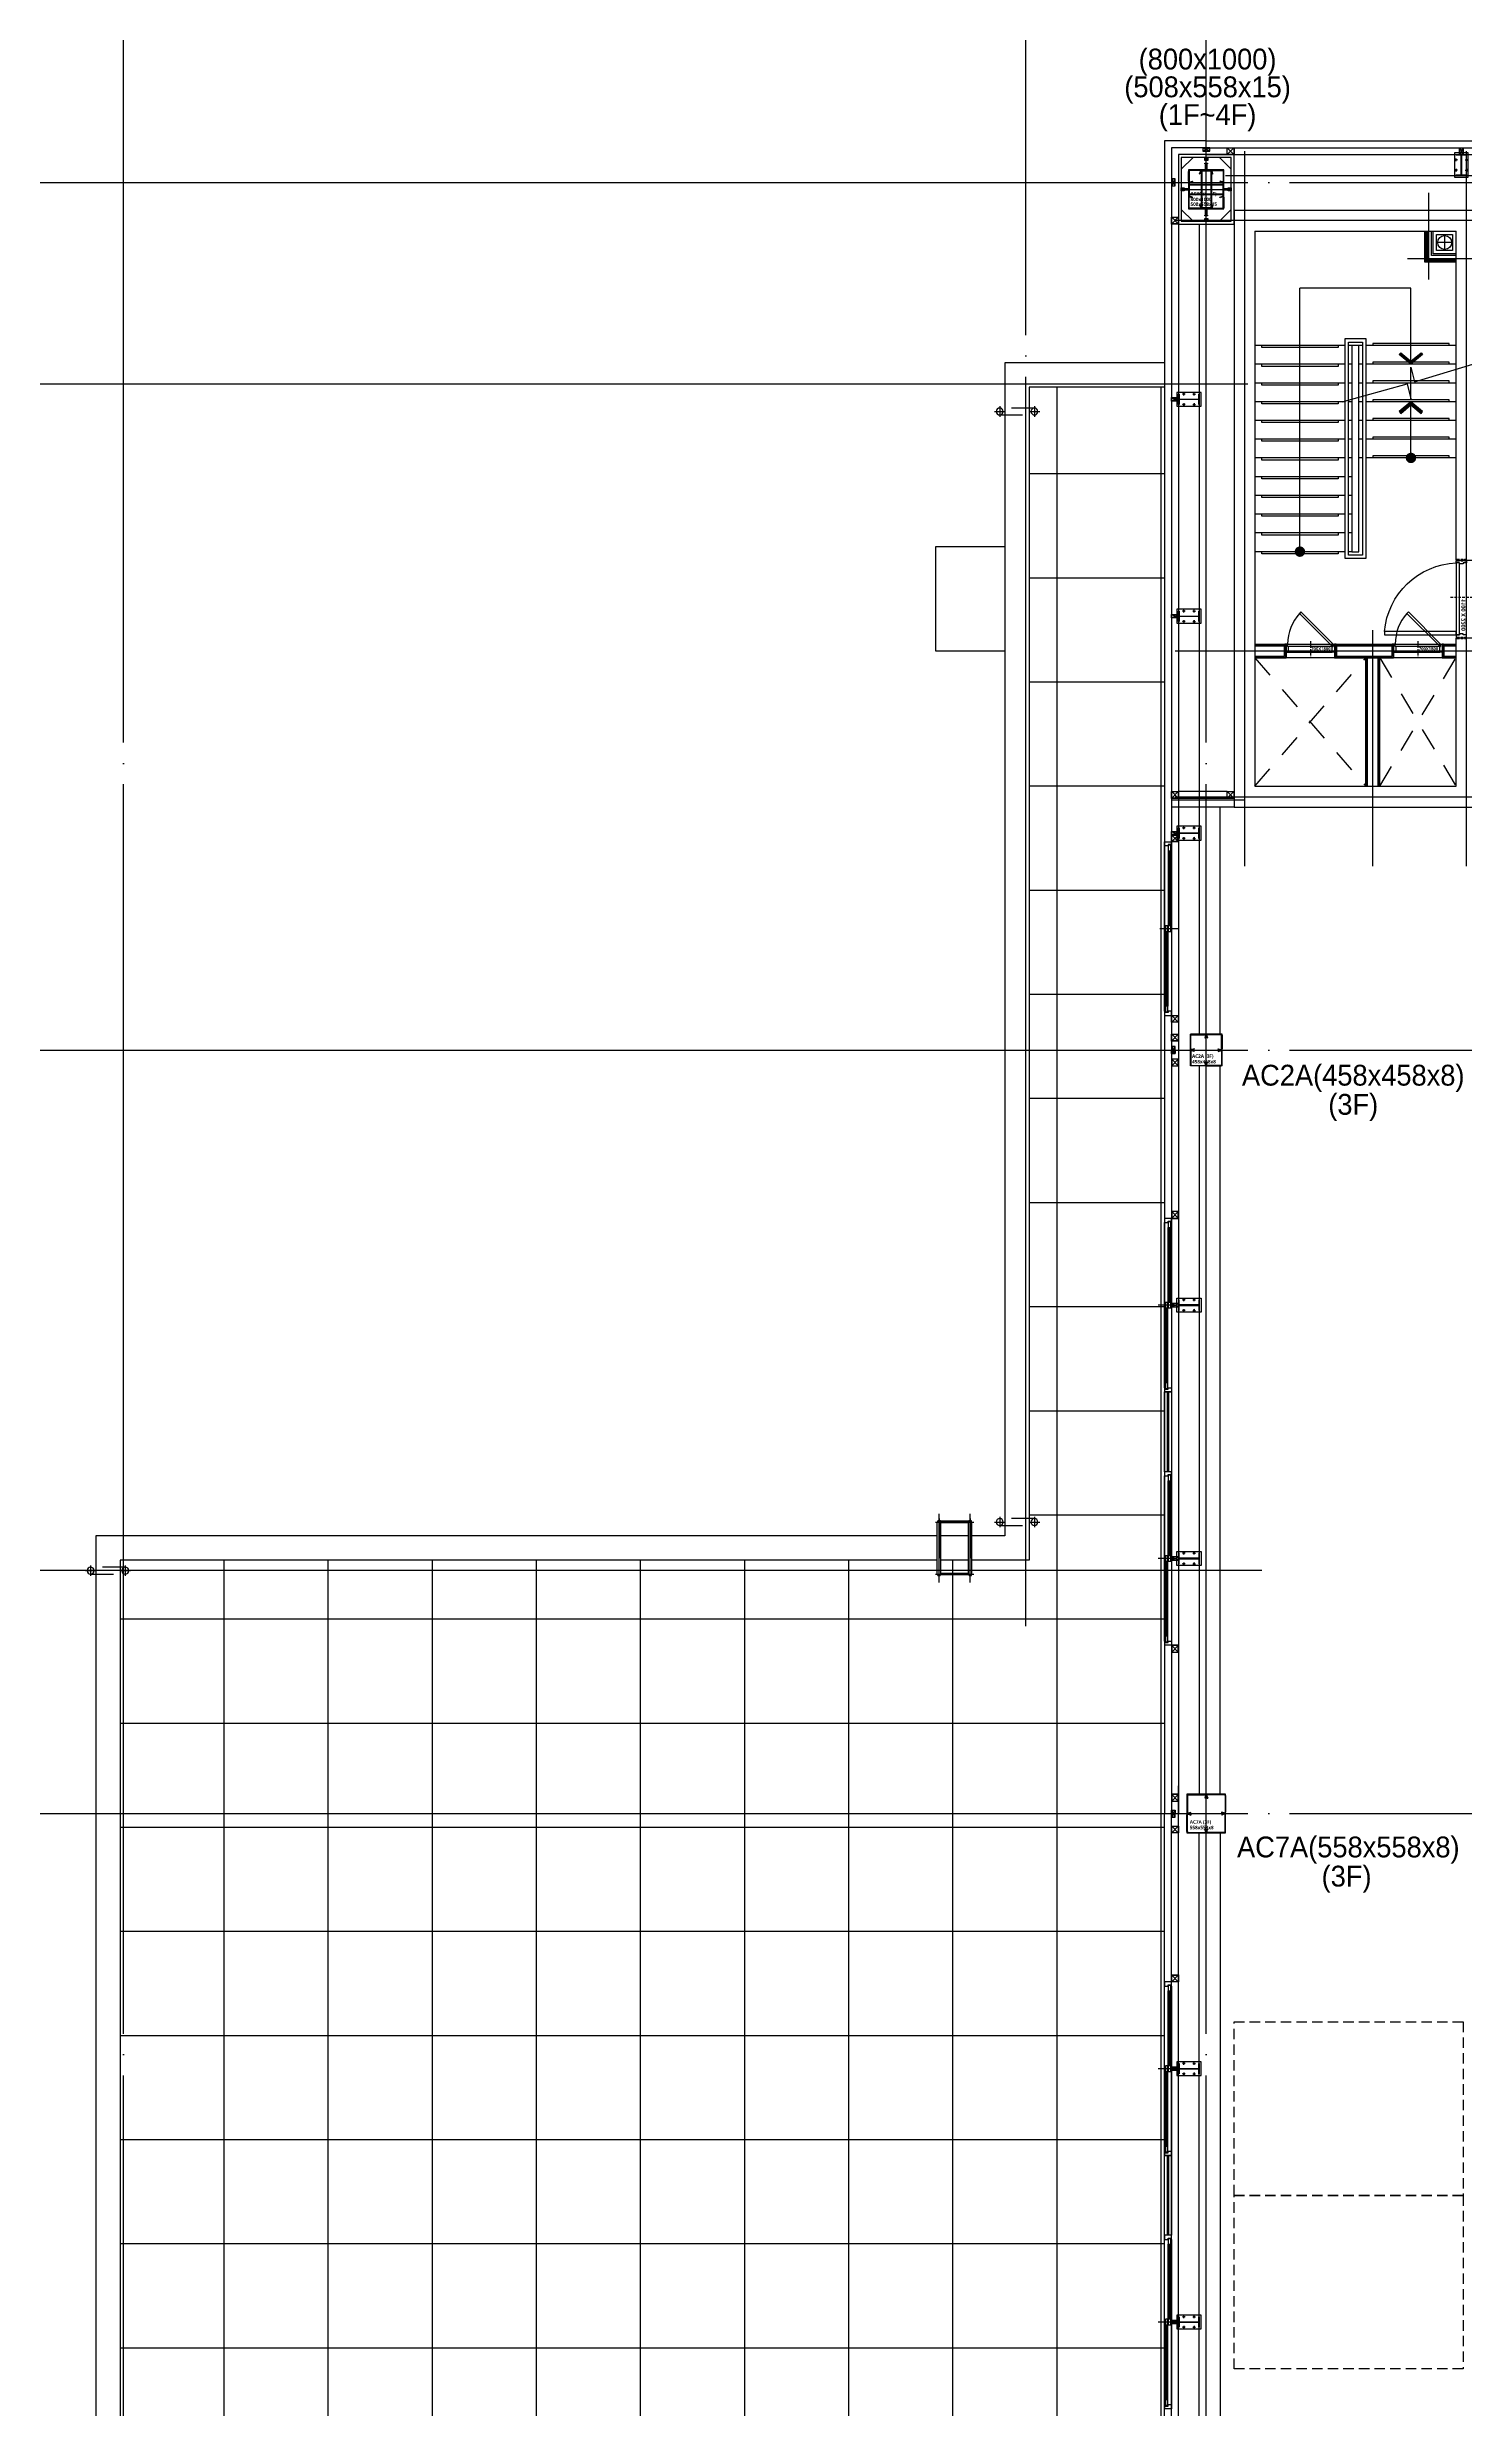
# Model space of a CAD drawing. Header units: millimetres. Extents: x -47382 to 204618, y -51045 to 127155.
# Drawn here: x 19301 to 39725, y 31796 to 65819 of the extents above; entities that cross this region are included whole.
import ezdxf
from ezdxf.enums import TextEntityAlignment as Align

# ---------------------------------------------------------------- set-up
doc = ezdxf.new("R2010")
doc.units = ezdxf.units.MM
doc.header["$LTSCALE"] = 300
doc.header["$MEASUREMENT"] = 0
for name, pattern in [('CEN', [62, 60, -1, 0, -1]), ('DASHED', [0.75, 0.5, -0.25]), ('HID', [2, 1.1, -0.9]), ('HIDDEN2', [0.1875, 0.125, -0.0625])]:
    doc.linetypes.add(name, pattern=pattern)
doc.layers.get('0').update_dxf_attribs({"linetype": 'CONTINUOUS'})
doc.layers.get('Defpoints').update_dxf_attribs({"color": 153, "linetype": 'CONTINUOUS'})
for name, color, linetype in [('1', 7, 'CONTINUOUS'), ('6', 6, 'CONTINUOUS'), ('A-CEN', 1, 'CEN'), ('A-CODE-DRAIN', 6, 'CONTINUOUS'), ('A-DOOR', 4, 'CONTINUOUS'), ('A-DOOR-JAMB', 4, 'CONTINUOUS'), ('A-DOOR-SILL', 8, 'CONTINUOUS'), ('A-DOOR-SWING', 8, 'CONTINUOUS'), ('A-ELE3', 4, 'CONTINUOUS'), ('A-FLOR-FLIN-TYP2', 8, 'CONTINUOUS'), ('A-FLOR-GW', 6, 'CONTINUOUS'), ('A-FLOR-PANL', 6, 'CONTINUOUS'), ('A-FLOR-ROOF', 7, 'CONTINUOUS'), ('A-FLOR-ROOF-EJ', 9, 'CONTINUOUS'), ('A-FLOR-STRA-ETC', 7, 'CONTINUOUS'), ('A-FLOR-STRA-MAIN', 4, 'CONTINUOUS'), ('A-FLOR-STRA-SUB', 9, 'CONTINUOUS'), ('A-FLOR-STUD', 9, 'CONTINUOUS'), ('A-HID1', 7, 'HID'), ('A-LADDER', 6, 'CONTINUOUS'), ('A-PS-HID', 5, 'HID'), ('A-ST-AXIS-CEN', 252, 'CEN'), ('A-ST-COL', 2, 'CONTINUOUS'), ('A-ST-CONC', 2, 'CONTINUOUS'), ('A-WALL-DRY1', 7, 'CONTINUOUS'), ('A-WIN', 4, 'CONTINUOUS'), ('Bound', 9, 'CONTINUOUS'), ('SS-PLATE', 32, 'CONTINUOUS'), ('STEEL', 2, 'CONTINUOUS'), ('XREF-PLAN$0$A-STEEL', 7, 'CONTINUOUS'), ('지게차충전대', 7, 'DASHED'), ('충돌방지대 IN', 4, 'CONTINUOUS')]:
    doc.layers.add(name, color=color, linetype=linetype)
doc.layers.add('A-ANNO-NPLT', color=129, linetype='CONTINUOUS', plot=False)
doc.layers.add('Defpoint', color=161, linetype='CONTINUOUS', plot=False)
doc.layers.add('가는선', color=5, linetype='CONTINUOUS', lineweight=9)
doc.layers.add('보조근', color=7, linetype='CONTINUOUS', lineweight=0)
doc.styles.add('SH_대대리576', font='NanumGothicBold.ttf')
doc.styles.add('SHP-나눔bo', font='')
doc.styles.add('돋움', font='')
doc.styles.get('SHP-나눔bo').set_extended_font_data('NanumGothic', bold=True)
doc.styles.get('돋움').set_extended_font_data('Dotum')

# ---------------------------------------------------------------- blocks, each defined once
blk = doc.blocks.new('XR-평면도$0$8F-PLAN$0$arrow2')
at = {"color": 8}
blk.add_lwpolyline([(0, 0.87), (0.74, 0), (0, -0.87), (0.15, -1), (1, 0), (0.15, 1)], close=True, dxfattribs=at)
for points in [[(0, 0.87), (0.15, 1), (0.74, 0), (1, 0)], [(0.74, 0), (1, 0), (0, -0.87), (0.15, -1)]]:
    blk.add_solid(points, dxfattribs=at)
blk = doc.blocks.new('A$C0e376f74')
at = {"layer": 'A-ANNO-NPLT', "linetype": 'HIDDEN2'}
for p, q in [((-20, 140), (-20, 10)), ((0, 140), (-20, 140)), ((0, 120), (-20, 120)), ((0, 30), (-20, 30)), ((0, 10), (-20, 10)), ((-10, 140), (-10, 10)), ((0, 140), (0, 10)), ((525, 230), (525, -80)), ((1100, 140), (1120, 140)), ((1100, 140), (1100, 10)), ((1100, 120), (1120, 120)), ((1100, 30), (1120, 30)), ((1100, 10), (1120, 10)), ((1110, 140), (1110, 10)), ((1120, 140), (1120, 10))]:
    blk.add_line(p, q, dxfattribs=at)
at = {"layer": 'A-ANNO-NPLT', "linetype": 'ByBlock'}
blk.add_lwpolyline([(1067, 102), (33, 102), (33, 147), (1067, 147)], close=True, dxfattribs=at)
at = {"layer": 'A-DOOR', "linetype": 'ByBlock'}
blk.add_lwpolyline([(1067, 1181), (1067, 147), (1022, 147), (1022, 1181)], close=True, dxfattribs=at)
at = {"layer": 'A-DOOR-JAMB'}
for points in [[(0, 20), (0, 0), (30, 0), (30, 50), (45, 50), (45, 100), (30, 100), (30, 150), (0, 150), (0, 130)], [(1100, 20), (1100, 0), (1070, 0), (1070, 50), (1055, 50), (1055, 100), (1070, 100), (1070, 150), (1100, 150), (1100, 130)]]:
    blk.add_lwpolyline(points, dxfattribs=at)
at = {"layer": 'A-DOOR-SILL'}
for p, q in [((30, 150), (1070, 150)), ((1070, 0), (30, 0))]:
    blk.add_line(p, q, dxfattribs=at)
at = {"layer": 'A-DOOR-SWING'}
blk.add_arc((1107, 109), 1075, 94.5299, 177.8035, dxfattribs=at)
at = {"layer": 'A-ANNO-NPLT', "linetype": 'ByBlock', "style": 'SHP-나눔bo'}
blk.add_text('1100 X 2200', height=60, dxfattribs=at).set_placement((781, 16), align=Align.CENTER)
blk = doc.blocks.new('G$C3E142F4A')
at = {"layer": 'A-ANNO-NPLT', "linetype": 'HIDDEN2'}
for p, q in [((462, 740), (462, 720)), ((462, 740), (582, 740)), ((462, 730), (582, 730)), ((462, 720), (582, 720)), ((472, 740), (472, 720)), ((562, 740), (562, 720)), ((582, 740), (582, 720)), ((422, 370), (660, 370)), ((462, 20), (462, 0)), ((462, 20), (582, 20)), ((462, 10), (582, 10)), ((462, 0), (582, 0)), ((472, 20), (472, 0)), ((562, 20), (562, 0)), ((582, 20), (582, 0))]:
    blk.add_line(p, q, dxfattribs=at)
at = {"layer": 'A-ANNO-NPLT', "linetype": 'ByBlock'}
blk.add_lwpolyline([(462, 697), (497, 697), (497, 43), (462, 43)], close=True, dxfattribs=at)
at = {"layer": 'A-DOOR', "linetype": 'ByBlock'}
for p, q in [((0, 235), (462, 697)), ((462, 697), (462, 720)), ((462, 720), (582, 720)), ((462, 697), (484, 675)), ((497, 697), (462, 697)), ((497, 685), (497, 697)), ((582, 685), (497, 685)), ((582, 720), (582, 685)), ((21, 212), (484, 675))]:
    blk.add_line(p, q, dxfattribs=at)
blk.add_lwpolyline([(0, 235), (21, 212)], dxfattribs=at)
at = {"layer": 'A-DOOR-JAMB'}
for p, q in [((497, 43), (462, 43)), ((462, 43), (462, 20)), ((472, 20), (582, 20)), ((497, 55), (497, 43)), ((582, 55), (497, 55)), ((582, 20), (582, 55))]:
    blk.add_line(p, q, dxfattribs=at)
at = {"layer": 'A-DOOR-SILL'}
blk.add_line((582, 38), (582, 685), dxfattribs=at)
at = {"layer": 'A-DOOR-SWING'}
blk.add_arc((465, 711), 668, 228.3916, 269.7655, dxfattribs=at)
at = {"layer": 'A-ANNO-NPLT', "linetype": 'ByBlock', "style": 'SHP-나눔bo'}
blk.add_text('700X1800', height=45, rotation=90, dxfattribs=at).set_placement((552, 522), align=Align.CENTER)
blk = doc.blocks.new('31')
at = {"layer": 'A-CEN'}
for p, q in [((150, 850), (150, -9450)), ((3350, -9450), (3350, 850)), ((4350, -150), (-850, -150)), ((2000, -9450), (2000, -6050)), ((-850, -6350), (4350, -6350)), ((-850, -8450), (4350, -8450))]:
    blk.add_line(p, q, dxfattribs=at)
at = {"layer": 'A-FLOR-FLIN-TYP2'}
for p, q in [((1450, -6450), (750, -6450)), ((3000, -6450), (2300, -6450))]:
    blk.add_line(p, q, dxfattribs=at)
at = {"layer": 'A-FLOR-STRA-ETC'}
for p, q in [((2550, -1125), (950, -1125)), ((950, -4920), (950, -1125)), ((2550, -2220), (2550, -1125)), ((2550, -3570), (2550, -2760))]:
    blk.add_line(p, q, dxfattribs=at)
blk.add_lwpolyline([(1557, -2760), (2496, -2502), (2550, -2719), (2550, -2261), (2603, -2475), (3443, -2218)], dxfattribs=at)
at = {"layer": 'A-FLOR-STRA-ETC', "const_width": 75}
for points in [[(2550, -3607, -1), (2550, -3532, -1)], [(950, -4957, -1), (950, -4882, -1)]]:
    blk.add_lwpolyline(points, format="xyb", close=True, dxfattribs=at)
at = {"layer": 'A-FLOR-STRA-MAIN'}
for p, q in [((1600, -1950), (300, -1950)), ((1700, -1950), (1650, -1950)), ((1850, -1950), (1800, -1950)), ((3200, -1950), (1900, -1950)), ((1600, -2220), (300, -2220)), ((1700, -2220), (1650, -2220)), ((1850, -2220), (1800, -2220)), ((3200, -2220), (1900, -2220)), ((1600, -2490), (300, -2490)), ((1700, -2490), (1650, -2490)), ((1850, -2490), (1800, -2490)), ((3200, -2490), (1900, -2490)), ((1600, -2760), (300, -2760)), ((1600, -3030), (300, -3030)), ((1700, -2760), (1650, -2760)), ((1700, -3030), (1650, -3030)), ((1850, -2760), (1800, -2760)), ((1850, -3030), (1800, -3030)), ((3200, -2760), (1900, -2760)), ((3200, -3030), (1900, -3030)), ((1600, -3300), (300, -3300)), ((1700, -3300), (1650, -3300)), ((1850, -3300), (1800, -3300)), ((3200, -3300), (1900, -3300)), ((1600, -3570), (300, -3570)), ((1700, -3570), (1650, -3570)), ((1850, -3570), (1800, -3570)), ((3200, -3570), (1900, -3570)), ((1600, -3840), (300, -3840)), ((1700, -3840), (1650, -3840)), ((1600, -4110), (300, -4110)), ((1600, -4380), (300, -4380)), ((1700, -4110), (1650, -4110)), ((1700, -4380), (1650, -4380)), ((1600, -4650), (300, -4650)), ((1700, -4650), (1650, -4650)), ((1600, -4920), (300, -4920)), ((1700, -4920), (1650, -4920))]:
    blk.add_line(p, q, dxfattribs=at)
blk.add_lwpolyline([(1700, -4920), (1800, -4920), (1800, -1950), (1700, -1950)], close=True, dxfattribs=at)
at = {"layer": 'A-FLOR-STRA-SUB', "color": 250}
for points in [[(1500, -1950), (1500, -1980), (400, -1980), (400, -1950)], [(3100, -1950), (3100, -1920), (2000, -1920), (2000, -1950)], [(1500, -2220), (1500, -2250), (400, -2250), (400, -2220)], [(3100, -2220), (3100, -2190), (2000, -2190), (2000, -2220)], [(1500, -2490), (1500, -2520), (400, -2520), (400, -2490)], [(3100, -2490), (3100, -2460), (2000, -2460), (2000, -2490)], [(1500, -2760), (1500, -2790), (400, -2790), (400, -2760)], [(1500, -3030), (1500, -3060), (400, -3060), (400, -3030)], [(3100, -2760), (3100, -2730), (2000, -2730), (2000, -2760)], [(3100, -3030), (3100, -3000), (2000, -3000), (2000, -3030)], [(1500, -3300), (1500, -3330), (400, -3330), (400, -3300)], [(3100, -3300), (3100, -3270), (2000, -3270), (2000, -3300)], [(1500, -3570), (1500, -3600), (400, -3600), (400, -3570)], [(3100, -3570), (3100, -3540), (2000, -3540), (2000, -3570)], [(1500, -3840), (1500, -3870), (400, -3870), (400, -3840)], [(1500, -4110), (1500, -4140), (400, -4140), (400, -4110)], [(1500, -4380), (1500, -4410), (400, -4410), (400, -4380)], [(1500, -4650), (1500, -4680), (400, -4680), (400, -4650)], [(1500, -4920), (1500, -4950), (400, -4950), (400, -4920)]]:
    blk.add_lwpolyline(points, dxfattribs=at)
at = {"layer": 'A-FLOR-STRA-SUB'}
for points in [[(1900, -5020), (1600, -5020), (1600, -1850), (1900, -1850)], [(1850, -4970), (1650, -4970), (1650, -1900), (1850, -1900)]]:
    blk.add_lwpolyline(points, close=True, dxfattribs=at)
at = {"layer": 'A-PS-HID'}
for p, q in [((300, -8300), (1900, -6450)), ((300, -6450), (1900, -8300)), ((2100, -8300), (3200, -6450)), ((2100, -6450), (3200, -8300))]:
    blk.add_line(p, q, dxfattribs=at)
at = {"layer": 'A-ST-CONC'}
for p, q in [((0, 0), (3500, 0)), ((0, 0), (0, -8600)), ((3500, -5040), (3500, 0)), ((300, -300), (3200, -300)), ((300, -300), (300, -8300)), ((3200, -5040), (3200, -300)), ((3200, -5040), (3500, -5040)), ((3200, -8300), (3200, -6160)), ((3200, -6160), (3500, -6160)), ((3500, -8600), (3500, -6160)), ((300, -8300), (3200, -8300)), ((0, -8600), (3500, -8600))]:
    blk.add_line(p, q, dxfattribs=at)
at = {"layer": 'A-WALL-DRY1'}
for p, q in [((300, -6250), (750, -6250)), ((300, -6262), (738, -6262)), ((300, -6275), (725, -6275)), ((300, -6425), (725, -6425)), ((300, -6438), (738, -6438)), ((300, -6450), (750, -6450)), ((725, -6275), (725, -6425)), ((738, -6262), (738, -6438)), ((750, -6250), (750, -6450)), ((1450, -6250), (1450, -6450)), ((1450, -6250), (2300, -6250)), ((1450, -6450), (2300, -6450)), ((1462, -6262), (1462, -6438)), ((1462, -6262), (2288, -6262)), ((1462, -6438), (2288, -6438)), ((1475, -6275), (1475, -6425)), ((1475, -6275), (2275, -6275)), ((1475, -6425), (2275, -6425)), ((1900, -8300), (1900, -6450)), ((1912, -8300), (1912, -6450)), ((1925, -8300), (1925, -6450)), ((2075, -8300), (2075, -6450)), ((2088, -8300), (2088, -6450)), ((2100, -8300), (2100, -6450)), ((2275, -6275), (2275, -6425)), ((2288, -6262), (2288, -6438)), ((2300, -6250), (2300, -6450)), ((3000, -6250), (3000, -6450)), ((3000, -6250), (3200, -6250)), ((3000, -6450), (3200, -6450)), ((3012, -6262), (3012, -6438)), ((3012, -6262), (3200, -6262)), ((3012, -6438), (3200, -6438)), ((3025, -6275), (3200, -6275)), ((3025, -6275), (3025, -6425)), ((3025, -6425), (3200, -6425))]:
    blk.add_line(p, q, dxfattribs=at)
at = {"rotation": 270}
for p in [(730, -5788), (2280, -5788)]:
    blk.add_blockref('G$C3E142F4A', p, dxfattribs=at)
at = {"layer": 'A-DOOR', "xscale": -1, "rotation": 90.00000000000001}
blk.add_blockref('A$C0e376f74', (3350, -5050), dxfattribs=at)
at = {"layer": 'A-FLOR-STRA-ETC', "extrusion": (0, 0, -1), "xscale": 166.9148302599861, "yscale": 167.8920954242349, "zscale": -166.9148302599861, "rotation": 270.0000170093786}
blk.add_blockref('XR-평면도$0$8F-PLAN$0$arrow2', (-2550, -2053), dxfattribs=at)
at = {"layer": 'A-FLOR-STRA-ETC', "xscale": 166.9148302599861, "yscale": 167.8920954242349, "zscale": 166.9148302599861, "rotation": 90.00001700937857}
blk.add_blockref('XR-평면도$0$8F-PLAN$0$arrow2', (2550, -2927), dxfattribs=at)
blk = doc.blocks.new('A$C500F4283')
at = {"layer": 'A-FLOR-STUD'}
for p, q in [((2, 2, -103000), (98, 48, -103000)), ((2, 48, -103000), (98, 2, -103000))]:
    blk.add_line(p, q, dxfattribs=at)
at = {"layer": 'A-FLOR-STUD', "elevation": -103000}
for points in [[(0, 0), (100, 0), (100, 50), (0, 50)], [(2, 2), (98, 2), (98, 48), (2, 48)]]:
    blk.add_lwpolyline(points, close=True, dxfattribs=at)
blk = doc.blocks.new('A$C284E115B')
at = {"layer": 'A-FLOR-STUD'}
for p, q in [((2, 48, -103000), (98, 2, -103000)), ((2, 2, -103000), (98, 48, -103000))]:
    blk.add_line(p, q, dxfattribs=at)
at = {"layer": 'A-FLOR-STUD', "elevation": -103000}
for points in [[(0, 50), (100, 50), (100, 0), (0, 0)], [(2, 48), (98, 48), (98, 2), (2, 2)]]:
    blk.add_lwpolyline(points, close=True, dxfattribs=at)
blk = doc.blocks.new('BOLT')
at = {"layer": '1', "color": 251}
for p, q in [((-21, 0), (21, 0)), ((0, -21), (0, 21))]:
    blk.add_line(p, q, dxfattribs=at)
at = {"layer": '6', "color": 251}
blk.add_circle((0, 0), 11, dxfattribs=at)
blk = doc.blocks.new('WC2_BP')
at = {"layer": 'SS-PLATE', "color": 251, "ltscale": 0.05}
blk.add_lwpolyline([(-175, -100), (175, -100), (175, 100), (-175, 100)], close=True, dxfattribs=at)
at = {"linetype": 'HID', "yscale": 0.909090909090909, "zscale": 0.909090909090909}
for p, xscale in [((-75, 75), -0.909090909090909), ((75, 75), 0.909090909090909)]:
    blk.add_blockref('BOLT', p, dxfattribs=dict(at, xscale=xscale))
at = {"linetype": 'HID', "yscale": 0.909090909090909, "zscale": 0.909090909090909, "rotation": 180}
for p, xscale in [((-75, -75), 0.909090909090909), ((75, -75), -0.909090909090909)]:
    blk.add_blockref('BOLT', p, dxfattribs=dict(at, xscale=xscale))
blk = doc.blocks.new('H-300X150X6_5X9')
at = {"layer": 'Defpoint'}
for p, q in [((-3.25, 0), (3.25, 0)), ((0, -150), (0, 150))]:
    blk.add_line(p, q, dxfattribs=at)
at = {"layer": 'STEEL'}
blk.add_lwpolyline([(-75, -150), (-75, -141), (-16.25, -141, 0.41421356), (-3.25, -128), (-3.25, 128, 0.41421356), (-16.25, 141), (-75, 141), (-75, 150), (75, 150), (75, 141), (16.25, 141, 0.41421356), (3.25, 128), (3.25, -128, 0.41421356), (16.25, -141), (75, -141), (75, -150)], format="xyb", close=True, dxfattribs=at)
at = {"layer": 'SS-PLATE', "color": 251, "ltscale": 0.05, "rotation": 90}
blk.add_blockref('WC2_BP', (0, 0), dxfattribs=at)
blk = doc.blocks.new('A$C2E56680A')
blk.add_blockref('A$C284E115B', (0, 50))
at = {"layer": 'STEEL', "rotation": 269.9999999999999}
blk.add_blockref('H-300X150X6_5X9', (250, 75, -103000), dxfattribs=at)
blk = doc.blocks.new('3-11000')
at = {"layer": 'A-FLOR-FLIN-TYP2'}
for p, q in [((200, 0, -103000), (200, 11400, -103000)), ((500, 279, -103000), (500, 10721, -103000))]:
    blk.add_line(p, q, dxfattribs=at)
at = {"layer": 'A-FLOR-GW'}
for p, q in [((0, 0, -103000), (0, 11000, -103000)), ((100, 0, -103000), (100, 11000, -103000))]:
    blk.add_line(p, q, dxfattribs=at)
for p in [(100, 7250), (100, 3600)]:
    blk.add_blockref('A$C2E56680A', p)
blk = doc.blocks.new('A$C02DD68EE')
at = {"layer": 'A-FLOR-STUD'}
for p, q in [((125, 11000, -103000), (102, 10952, -103000)), ((125, 11000, -103000), (148, 10952, -103000)), ((102, 48, -103000), (125, 0, -103000)), ((148, 48, -103000), (125, 0, -103000))]:
    blk.add_line(p, q, dxfattribs=at)
at = {"layer": 'A-FLOR-STUD', "elevation": -103000}
for points in [[(100, 11000), (100, 10950), (150, 10950), (150, 11000)], [(102, 11000), (102, 10952), (148, 10952), (148, 11000)], [(150, 0), (150, 50), (100, 50), (100, 0)], [(148, 0), (148, 48), (102, 48), (102, 0)]]:
    blk.add_lwpolyline(points, dxfattribs=at)
blk.add_blockref('3-11000', (0, 0))
blk = doc.blocks.new('G$CC897F0A3')
at = {"layer": 'A-FLOR-ROOF-EJ'}
for p, q in [((13500, 400), (13500, 47850)), ((15000, 400), (15000, 47850)), ((15050, 46600), (13100, 46600)), ((15050, 45100), (13100, 45100)), ((15050, 43600), (13100, 43600)), ((15050, 42100), (13100, 42100)), ((15050, 40600), (13100, 40600)), ((15050, 39100), (13100, 39100)), ((15050, 37600), (13100, 37600)), ((15050, 36100), (13100, 36100)), ((15050, 34600), (13100, 34600)), ((15050, 33100), (13100, 33100)), ((15050, 31600), (13100, 31600)), ((1500, 5050), (1500, 30950)), ((3000, 5050), (3000, 30950)), ((4500, 5050), (4500, 30950)), ((6000, 5050), (6000, 30950)), ((7500, 5050), (7500, 30950)), ((9000, 5050), (9000, 30950)), ((10500, 5050), (10500, 30950)), ((12000, 5050), (12000, 30950)), ((15050, 30100), (0, 30100)), ((15050, 28600), (0, 28600)), ((15050, 27100), (0, 27100)), ((15050, 25600), (0, 25600)), ((15050, 24100), (0, 24100)), ((15050, 22600), (0, 22600)), ((15050, 21100), (0, 21100)), ((15050, 19600), (0, 19600))]:
    blk.add_line(p, q, dxfattribs=at)
blk = doc.blocks.new('우수홈통1')
at = {"layer": 'A-CODE-DRAIN', "color": 6}
for p, q in [((-150, 0), (150, 0)), ((0, -150), (0, 150))]:
    blk.add_line(p, q, dxfattribs=at)
blk.add_circle((0, 0), 100, dxfattribs=at)
blk = doc.blocks.new('pw2700')
at = {"layer": 'A-WIN'}
for p, q in [((-2525, 0), (-2525, 100)), ((-2465, 100), (-2525, 100)), ((-2465, 0), (-2525, 0)), ((-2465, 91), (-2485, 91)), ((-2485, 91), (-2485, 50)), ((-2485, 50), (-2465, 50)), ((-2395, 88), (-2475, 88)), ((-2475, 88), (-2475, 53)), ((-2475, 53), (-2395, 53)), ((-2465, 100), (-85, 100)), ((-2465, 100), (-2465, 91)), ((-2465, 50), (-2465, 0)), ((-85, 0), (-2465, 0)), ((-2395, 88), (-1315, 88)), ((-2395, 53), (-2395, 88)), ((-2395, 71), (-1315, 71)), ((-2395, 53), (-1315, 53)), ((-1235, 88), (-1315, 88)), ((-1315, 88), (-1315, 53)), ((-1315, 53), (-1235, 53)), ((-1235, 47), (-1315, 47)), ((-1315, 47), (-1315, 12)), ((-1315, 12), (-1235, 12)), ((-1275, -70), (-1275, 195)), ((-1235, 53), (-1235, 88)), ((-1235, 47), (-155, 47)), ((-1235, 12), (-1235, 47)), ((-1235, 30), (-155, 30)), ((-1235, 12), (-155, 12)), ((-75, 47), (-155, 47)), ((-155, 47), (-155, 12)), ((-155, 12), (-75, 12)), ((-25, 100), (-85, 100)), ((-85, 100), (-85, 50)), ((-85, 50), (-65, 50)), ((-65, 9), (-85, 9)), ((-85, 9), (-85, 0)), ((-85, 0), (-25, 0)), ((-75, 12), (-75, 47)), ((-65, 50), (-65, 9)), ((-25, 0), (-25, 100)), ((-25, 50), (1125, 50)), ((1125, 0), (1125, 100)), ((1185, 100), (1125, 100)), ((1185, 0), (1125, 0)), ((1185, 91), (1165, 91)), ((1165, 91), (1165, 50)), ((1165, 50), (1185, 50)), ((1255, 88), (1175, 88)), ((1175, 88), (1175, 53)), ((1175, 53), (1255, 53)), ((1185, 100), (3565, 100)), ((1185, 100), (1185, 91)), ((1185, 50), (1185, 0)), ((3565, 0), (1185, 0)), ((1255, 88), (2335, 88)), ((1255, 53), (1255, 88)), ((1255, 71), (2335, 71)), ((1255, 53), (2335, 53)), ((2415, 88), (2335, 88)), ((2335, 88), (2335, 53)), ((2335, 53), (2415, 53)), ((2415, 47), (2335, 47)), ((2335, 47), (2335, 12)), ((2335, 12), (2415, 12)), ((2375, -70), (2375, 195)), ((2415, 53), (2415, 88)), ((2415, 47), (3495, 47)), ((2415, 12), (2415, 47)), ((2415, 30), (3495, 30)), ((2415, 12), (3495, 12)), ((3575, 47), (3495, 47)), ((3495, 47), (3495, 12)), ((3495, 12), (3575, 12)), ((3625, 100), (3565, 100)), ((3565, 100), (3565, 50)), ((3565, 50), (3585, 50)), ((3585, 9), (3565, 9)), ((3565, 9), (3565, 0)), ((3565, 0), (3625, 0)), ((3575, 12), (3575, 47)), ((3585, 50), (3585, 9)), ((3625, 0), (3625, 100))]:
    blk.add_line(p, q, dxfattribs=at)
blk.add_lwpolyline([(-25, 0), (-25, 100), (1125, 100), (1125, 0)], close=True, dxfattribs=at)
at = {"layer": '가는선'}
for p, q in [((-25, 62), (1125, 62)), ((-25, 38), (1125, 38))]:
    blk.add_line(p, q, dxfattribs=at)
blk = doc.blocks.new('G$C6B37D6A0')
at = {"layer": 'A-WIN'}
for p, q in [((70, 2440), (70, 2500)), ((70, 2500), (170, 2500)), ((70, 2440), (70, 60)), ((79, 2440), (70, 2440)), ((120, 2460), (79, 2460)), ((79, 2460), (79, 2440)), ((82, 2370), (82, 2450)), ((82, 2450), (117, 2450)), ((117, 2450), (117, 2370)), ((120, 2440), (120, 2460)), ((170, 2440), (120, 2440)), ((170, 2500), (170, 2440)), ((170, 60), (170, 2440)), ((82, 1290), (82, 2370)), ((117, 2370), (82, 2370)), ((99, 1290), (99, 2370)), ((117, 1290), (117, 2370)), ((0, 1250), (265, 1250)), ((82, 1210), (82, 1290)), ((82, 1290), (117, 1290)), ((117, 1210), (82, 1210)), ((117, 1290), (117, 1210)), ((123, 1210), (123, 1290)), ((123, 1290), (158, 1290)), ((123, 130), (123, 1210)), ((158, 1210), (123, 1210)), ((140, 130), (140, 1210)), ((158, 1290), (158, 1210)), ((158, 130), (158, 1210)), ((120, 60), (70, 60)), ((70, 60), (70, 0)), ((70, 0), (170, 0)), ((120, 40), (120, 60)), ((161, 40), (120, 40)), ((123, 50), (123, 130)), ((123, 130), (158, 130)), ((158, 50), (123, 50)), ((158, 130), (158, 50)), ((170, 60), (161, 60)), ((161, 60), (161, 40)), ((170, 60), (170, 0))]:
    blk.add_line(p, q, dxfattribs=at)
blk = doc.blocks.new('XREF-PLAN$0$각-100X100')
at = {"layer": 'XREF-PLAN$0$A-STEEL', "color": 1}
for p, q in [((-47.7, -47.7), (47.7, 47.7)), ((-47.7, 47.7), (47.7, -47.7))]:
    blk.add_line(p, q, dxfattribs=at)
at = {"layer": 'XREF-PLAN$0$A-STEEL'}
blk.add_lwpolyline([(-50, -50), (50, -50), (50, 50), (-50, 50)], close=True, dxfattribs=at)
at = {"layer": 'XREF-PLAN$0$A-STEEL', "color": 8}
blk.add_lwpolyline([(-47.7, -47.7), (47.7, -47.7), (47.7, 47.7), (-47.7, 47.7)], close=True, dxfattribs=at)
blk = doc.blocks.new('AC7A(3f)')
at = {"layer": 'A-ST-COL'}
for p, q in [((20, 558), (20, 319)), ((28, 558), (28, 319)), ((40, 578), (279, 578)), ((40, 570), (279, 570)), ((290, 554), (277, 523)), ((285, 520), (277, 523)), ((298, 551), (285, 520)), ((300, 551), (313, 520)), ((308, 554), (321, 523)), ((313, 520), (321, 523)), ((558, 578), (319, 578)), ((558, 570), (319, 570)), ((570, 558), (570, 319)), ((578, 558), (578, 319)), ((20, 40), (20, 279)), ((28, 40), (28, 279)), ((40, 28), (279, 28)), ((40, 20), (279, 20)), ((44, 308), (75, 321)), ((44, 290), (75, 277)), ((47, 300), (78, 313)), ((47, 298), (78, 285)), ((78, 313), (75, 321)), ((78, 285), (75, 277)), ((285, 78), (277, 75)), ((290, 44), (277, 75)), ((298, 47), (285, 78)), ((300, 47), (313, 78)), ((308, 44), (321, 75)), ((313, 78), (321, 75)), ((558, 28), (319, 28)), ((558, 20), (319, 20)), ((520, 313), (523, 321)), ((551, 300), (520, 313)), ((551, 298), (520, 285)), ((520, 285), (523, 277)), ((554, 308), (523, 321)), ((554, 290), (523, 277)), ((570, 40), (570, 279)), ((578, 40), (578, 279))]:
    blk.add_line(p, q, dxfattribs=at)
for centre, radius, start, end in [((40, 558), 20, 90, 180), ((40, 558), 12, 90, 180), ((279, 558), 20, 340, 90), ((279, 558), 12, 340, 90), ((319, 558), 20, 90, 200), ((319, 558), 12, 90, 200), ((558, 558), 20, 0, 90), ((558, 558), 12, 0, 90), ((40, 319), 20, 180, 290), ((40, 279), 20, 70, 180), ((40, 40), 20, 180, 270), ((40, 319), 12, 180, 290), ((40, 279), 12, 70, 180), ((40, 40), 12, 180, 270), ((279, 40), 20, 270, 20), ((279, 40), 12, 270, 20), ((319, 40), 20, 160, 270), ((319, 40), 12, 160, 270), ((558, 319), 20, 250, 0), ((558, 279), 20, 0, 110), ((558, 319), 12, 250, 0), ((558, 279), 12, 0, 110), ((558, 40), 20, 270, 0), ((558, 40), 12, 270, 0)]:
    blk.add_arc(centre, radius, start, end, dxfattribs=at)
at = {"layer": 'Bound', "color": 9, "linetype": 'Continuous'}
for p, q in [((578, 578), (20, 578)), ((20, 578), (20, 20)), ((578, 20), (578, 578)), ((20, 20), (578, 20))]:
    blk.add_line(p, q, dxfattribs=at)
at = {"layer": 'Defpoint'}
for p, q in [((299, 0), (299, 598)), ((0, 299), (598, 299))]:
    blk.add_line(p, q, dxfattribs=at)
at = {"layer": 'Defpoint', "linetype": 'Continuous', "style": 'SH_대대리576'}
for s, p in [('AC7A (3F)', (62, 179)), ('558x558x8', (62, 98))]:
    blk.add_text(s, height=50, dxfattribs=at).set_placement(p, align=Align.MIDDLE_LEFT)
blk = doc.blocks.new('AC2A(3f)')
at = {"layer": 'A-ST-COL'}
for points in [[(265, 479), (254, 448), (261, 445), (273, 476, 0.520567), (254, 503), (65, 503, 0.414214), (45, 483), (45, 294, 0.520567), (72, 275), (103, 287), (100, 294), (69, 283, -0.520567), (53, 294), (53, 483, -0.414214), (65, 495), (254, 495, -0.520567)], [(283, 479), (294, 448), (287, 445), (275, 476, -0.520567), (294, 503), (483, 503, -0.414214), (503, 483), (503, 294, -0.520567), (476, 275), (445, 287), (448, 294), (479, 283, 0.520567), (495, 294), (495, 483, 0.414214), (483, 495), (294, 495, 0.520567)], [(265, 69), (254, 100), (261, 103), (273, 72, -0.520567), (254, 45), (65, 45, -0.414214), (45, 65), (45, 254, -0.520567), (72, 273), (103, 261), (100, 254), (69, 265, 0.520567), (53, 254), (53, 65, 0.414214), (65, 53), (254, 53, 0.520567)], [(283, 69), (294, 100), (287, 103), (275, 72, 0.520567), (294, 45), (483, 45, 0.414214), (503, 65), (503, 254, 0.520567), (476, 273), (445, 261), (448, 254), (479, 265, -0.520567), (495, 254), (495, 65, -0.414214), (483, 53), (294, 53, -0.520567)]]:
    blk.add_lwpolyline(points, format="xyb", close=True, dxfattribs=at)
at = {"layer": 'Bound', "color": 9, "linetype": 'Continuous'}
for p, q in [((503, 503), (45, 503)), ((45, 45), (45, 503)), ((503, 45), (503, 503)), ((503, 45), (45, 45))]:
    blk.add_line(p, q, dxfattribs=at)
at = {"layer": 'Defpoint'}
for p, q in [((274, 0), (274, 548)), ((0, 274), (548, 274))]:
    blk.add_line(p, q, dxfattribs=at)
at = {"layer": 'Defpoint', "linetype": 'Continuous', "style": 'SH_대대리576'}
for s, p in [('AC2A (3F)', (69, 187)), ('458x458x8', (69, 106))]:
    blk.add_text(s, height=50, dxfattribs=at).set_placement(p, align=Align.MIDDLE_LEFT)
blk = doc.blocks.new('xbar')
at = {"layer": 'Defpoints'}
blk.add_lwpolyline([(-21, 21), (21, 21), (21, -21), (-21, -21)], close=True, dxfattribs=at)
at = {"layer": '보조근'}
for p, q in [((-21, -21), (21, 21)), ((-21, 21), (21, -21))]:
    blk.add_line(p, q, dxfattribs=at)
blk = doc.blocks.new('AC10(1~4f)')
for points in [[(325, 779), (475, 779), (475, 764), (325, 764)], [(146, 598), (146, 400), (161, 400), (161, 598)], [(654, 400), (654, 598), (639, 598), (639, 400)], [(325, 219), (325, 234), (475, 234), (475, 219)]]:
    blk.add_hatch(color=9).paths.add_polyline_path(points)
for p, q in [((326, 764), (326, 234)), ((335, 764), (335, 234)), ((465, 764), (465, 234)), ((474, 764), (474, 234)), ((161, 574), (639, 574)), ((161, 565), (639, 565)), ((161, 435), (639, 435)), ((161, 426), (639, 426))]:
    blk.add_line(p, q)
for points in [[(760, 960), (40, 960), (40, 40), (760, 40)], [(390, 869), (382, 869), (382, 879), (418, 879), (418, 869), (410, 869), (410, 779), (390, 779)], [(56, 490), (56, 482), (46, 482), (46, 518), (56, 518), (56, 510), (146, 510), (146, 490)], [(744, 510), (744, 518), (754, 518), (754, 482), (744, 482), (744, 490), (654, 490), (654, 510)], [(410, 129), (418, 129), (418, 119), (382, 119), (382, 129), (390, 129), (390, 219), (410, 219)]]:
    blk.add_lwpolyline(points, close=True)
for points in [[(211, 960), (40, 789)], [(589, 960), (760, 789)], [(211, 40), (40, 211)], [(589, 40), (760, 211)]]:
    blk.add_lwpolyline(points)
at = {"color": 8, "linetype": 'Continuous'}
for points in [[(325, 779), (475, 779), (475, 764), (325, 764)], [(146, 598), (146, 400), (161, 400), (161, 598)], [(654, 400), (654, 598), (639, 598), (639, 400)], [(325, 219), (475, 219), (475, 234), (325, 234)]]:
    blk.add_lwpolyline(points, close=True, dxfattribs=at)
at = {"layer": 'A-ST-COL'}
blk.add_lwpolyline([(800, 1000), (0, 1000), (0, 0), (800, 0)], close=True, dxfattribs=at)
for points in [[(154, 620, 0.520567), (170, 609), (201, 620), (204, 613), (173, 601, -0.520567), (146, 620), (146, 759, -0.414214), (166, 779), (305, 779, -0.520567), (324, 752), (312, 721), (305, 724), (316, 755, 0.520567), (305, 771), (166, 771, 0.414214), (154, 759)], [(646, 620, -0.520567), (630, 609), (599, 620), (596, 613), (627, 601, 0.520567), (654, 620), (654, 759, 0.414214), (634, 779), (495, 779, 0.520567), (476, 752), (488, 721), (495, 724), (484, 755, -0.520567), (495, 771), (634, 771, -0.414214), (646, 759)], [(154, 380, -0.520567), (170, 391), (201, 380), (204, 387), (173, 399, 0.520567), (146, 380), (146, 241, 0.414214), (166, 221), (305, 221, 0.520567), (324, 248), (312, 279), (305, 276), (316, 245, -0.520567), (305, 229), (166, 229, -0.414214), (154, 241)], [(646, 380, 0.520567), (630, 391), (599, 380), (596, 387), (627, 399, -0.520567), (654, 380), (654, 241, -0.414214), (634, 221), (495, 221, -0.520567), (476, 248), (488, 279), (495, 276), (484, 245, 0.520567), (495, 229), (634, 229, 0.414214), (646, 241)]]:
    blk.add_lwpolyline(points, format="xyb", close=True, dxfattribs=at)
at = {"layer": 'Bound', "color": 9, "linetype": 'Continuous'}
for p, q in [((146, 779), (146, 221)), ((654, 779), (146, 779)), ((654, 221), (654, 779)), ((146, 221), (654, 221))]:
    blk.add_line(p, q, dxfattribs=at)
at = {"layer": 'Defpoint'}
for p, q in [((400, 199), (400, 799)), ((124, 500), (676, 500))]:
    blk.add_line(p, q, dxfattribs=at)
at = {"layer": '보조근', "rotation": 89.99999999999937}
for p in [(400, 939), (61, 500), (739, 500), (400, 61)]:
    blk.add_blockref('xbar', p, dxfattribs=at)
at = {"layer": 'Defpoint', "linetype": 'Continuous', "style": 'SH_대대리576'}
for s, p in [('AC10 (1~4F)', (173, 437)), ('800x1000', (173, 356)), ('508x558x15', (173, 286))]:
    blk.add_text(s, height=50, dxfattribs=at).set_placement(p, align=Align.MIDDLE_LEFT)
blk = doc.blocks.new('ACT 지상3층구조평면도')
for name, p in [('AC10(1~4f)', (82982, 114316)), ('AC2A(3f)', (83108, 102142)), ('AC7A(3f)', (83083, 91117))]:
    blk.add_blockref(name, p)

msp = doc.modelspace()

# ---------------------------------------------------------------- linework, layer by layer
at = {"layer": 'A-CEN'}
for p, q in [((33400, 43071), (33400, 99371)), ((39200, 63721), (39200, 62471)), ((40150, 62771), (38900, 62771)), ((0, 60971), (36800, 60971))]:
    msp.add_line(p, q, dxfattribs=at)
msp.add_lwpolyline([(36550, 55021), (36550, 54971), (35500, 54971)], dxfattribs=at)
at = {"layer": 'A-CODE-DRAIN'}
for p, q in [((39550, 63006), (39320, 63006)), ((39435, 63121), (39435, 62891))]:
    msp.add_line(p, q, dxfattribs=at)
msp.add_circle((39435, 63006), 100, dxfattribs=at)
at = {"layer": 'A-ELE3'}
for p, q in [((32125, 43821), (32125, 44571)), ((32578, 44582), (32172, 44582)), ((32175, 43821), (32175, 44571)), ((32575, 43821), (32575, 44571)), ((32625, 43821), (32625, 44571)), ((32575, 44560), (32175, 44560)), ((32578, 43810), (32172, 43810)), ((32575, 43832), (32175, 43832))]:
    msp.add_line(p, q, dxfattribs=at)
for centre, start, end in [((32150, 44571), 0, 180), ((32600, 44571), 0, 180), ((32150, 43821), 180, 0), ((32600, 43821), 180, 0)]:
    msp.add_arc(centre, 25, start, end, dxfattribs=at)
at = {"layer": 'A-FLOR-FLIN-TYP2'}
for p, q in [((35600, 63271), (35600, 51371)), ((35900, 63271), (35900, 51600)), ((36300, 55096), (35600, 55096)), ((35600, 51371), (35600, 40371)), ((35900, 51142), (35900, 40650))]:
    msp.add_line(p, q, dxfattribs=at)
at = {"layer": 'A-FLOR-GW'}
for p, q in [((35400, 63871), (35400, 51371)), ((35500, 63871), (35500, 51371)), ((35400, 51371), (35400, 40371)), ((35500, 51371), (35500, 40371))]:
    msp.add_line(p, q, dxfattribs=at)
at = {"layer": 'A-FLOR-PANL'}
for points in [[(36000, 64471), (35400, 64471), (35400, 63871)], [(36000, 64371), (35500, 64371), (35500, 63871)], [(36400, 54996), (35500, 54996)], [(36400, 54871), (35500, 54871)]]:
    msp.add_lwpolyline(points, dxfattribs=at)
at = {"layer": 'A-FLOR-ROOF'}
for p, q in [((35400, 61271), (33100, 61271)), ((33100, 61271), (33100, 44371)), ((35400, 60921), (33450, 60921)), ((33450, 60921), (33450, 44021)), ((20000, 44371), (20000, 17771)), ((32125, 44371), (20000, 44371)), ((32575, 44371), (32175, 44371)), ((33100, 44371), (32625, 44371)), ((20350, 44021), (20350, 18121)), ((32125, 44021), (20350, 44021)), ((32575, 44021), (32175, 44021)), ((33450, 44021), (32625, 44021))]:
    msp.add_line(p, q, dxfattribs=at)
msp.add_lwpolyline([(33100, 58621), (32100, 58621), (32100, 57121), (33100, 57121)], dxfattribs=at)
at = {"layer": 'A-FLOR-STUD'}
for p, q in [((35502, 51324), (35525, 51371)), ((35548, 51324), (35525, 51371)), ((35525, 40371), (35502, 40419)), ((35525, 40371), (35548, 40419))]:
    msp.add_line(p, q, dxfattribs=at)
for points in [[(35550, 51371), (35550, 51321), (35500, 51321), (35500, 51371)], [(35548, 51371), (35548, 51324), (35502, 51324), (35502, 51371)], [(35500, 40371), (35500, 40421), (35550, 40421), (35550, 40371)], [(35502, 40371), (35502, 40419), (35548, 40419), (35548, 40371)]]:
    msp.add_lwpolyline(points, dxfattribs=at)
at = {"layer": 'A-HID1'}
for p, q in [((33525, 60621), (33025, 60621)), ((33025, 60521), (33525, 60521)), ((33525, 44621), (33025, 44621)), ((33025, 44521), (33525, 44521)), ((20425, 43921), (19925, 43921)), ((19925, 43821), (20425, 43821))]:
    msp.add_line(p, q, dxfattribs=at)
at = {"layer": 'A-LADDER', "color": 1}
for p, q in [((32100, 44571), (32650, 44571)), ((32100, 44571), (32650, 44571)), ((32150, 43701), (32150, 44691)), ((32150, 44621), (32150, 44051)), ((32600, 43701), (32600, 44691)), ((32600, 44621), (32600, 44051)), ((32100, 43821), (32650, 43821))]:
    msp.add_line(p, q, dxfattribs=at)
at = {"layer": 'A-ST-AXIS-CEN'}
for p, q in [((20400, 0), (20400, 99371)), ((36000, 0), (36000, 99371)), ((0, 63871), (142000, 63871)), ((0, 51371), (142000, 51371)), ((36800, 43871), (0, 43871)), ((0, 40371), (142000, 40371))]:
    msp.add_line(p, q, dxfattribs=at)
at = {"layer": 'A-WALL-DRY1'}
for points in [[(39600, 62721), (39150, 62721), (39150, 63171)], [(39600, 62736), (39165, 62736), (39165, 63171)], [(39600, 62751), (39180, 62751), (39180, 63171)], [(39600, 62766), (39195, 62766), (39195, 63171)], [(39600, 62816), (39245, 62816), (39245, 63171)], [(39600, 62841), (39270, 62841), (39270, 63171)]]:
    msp.add_lwpolyline(points, dxfattribs=at)
msp.add_lwpolyline([(39550, 62891), (39320, 62891), (39320, 63121), (39550, 63121)], close=True, dxfattribs=at)
at = {"layer": '지게차충전대', "linetype": 'DASHED'}
for points in [[(36400, 37371), (39700, 37371), (39700, 34871), (36400, 34871)], [(36400, 34871), (39700, 34871), (39700, 32371), (36400, 32371)]]:
    msp.add_lwpolyline(points, close=True, dxfattribs=at)
at = {"layer": '충돌방지대 IN'}
for points in [[(35900, 54871), (35900, 51600), (36200, 51600), (36200, 54871)], [(35900, 51142), (35900, 40650), (36200, 40650), (36200, 51142)], [(35900, 29650), (35900, 40092), (36200, 40092), (36200, 29650)]]:
    msp.add_lwpolyline(points, close=True, dxfattribs=at)

# ---------------------------------------------------------------- block references
for name, p in [('ACT 지상3층구조평면도', (-47382, -51045)), ('31', (36400, 63471)), ('G$CC897F0A3', (20350, 13071)), ('A$C2E56680A', (35500, 60671)), ('A$C2E56680A', (35500, 57546)), ('A$C2E56680A', (35500, 54421)), ('A$C02DD68EE', (35400, 29371))]:
    msp.add_blockref(name, p)
for name, p, rotation in [('A$C500F4283', (36050, 64371), 180), ('3-11000', (36000, 64471), 270), ('A$C500F4283', (35500, 63921), 270), ('A$C500F4283', (35500, 51421), 270), ('pw2700', (35500, 45321), 90.00000000000001), ('pw2700', (35500, 34321), 90.00000000000001)]:
    msp.add_blockref(name, p, dxfattribs=dict(rotation=rotation))
at = {"ltscale": 5, "xscale": -1}
for p in [(36350, 64321), (35550, 63321), (35550, 55046), (36350, 55046), (35550, 54421), (35550, 51821), (35550, 51550), (35550, 40142), (35550, 37996)]:
    msp.add_blockref('XREF-PLAN$0$각-100X100', p, dxfattribs=at)
at = {"xscale": -1, "rotation": 180}
for name, p in [('G$C6B37D6A0', (35330, 54371)), ('A$C2E56680A', (35500, 47771)), ('A$C2E56680A', (35500, 44121))]:
    msp.add_blockref(name, p, dxfattribs=at)
at = {"ltscale": 5, "rotation": 180}
for p in [(35550, 51192), (35550, 48996), (35550, 42746), (35550, 40600)]:
    msp.add_blockref('XREF-PLAN$0$각-100X100', p, dxfattribs=at)
at = {"layer": 'A-CODE-DRAIN', "xscale": -0.5, "yscale": 0.5, "zscale": 0.5, "rotation": 180}
for p in [(33025, 60571), (33525, 60571), (33025, 44571), (33525, 44571), (19925, 43871), (20425, 43871)]:
    msp.add_blockref('우수홈통1', p, dxfattribs=at)

# ---------------------------------------------------------------- texts
at = {"layer": 'Defpoints', "linetype": 'Continuous', "style": '돋움'}
for s, p in [('(800x1000)', (36019, 65408)), ('(508x558x15)', (36019, 65008)), ('(1F~4F)', (36019, 64608)), ('AC2A(458x458x8)', (38118, 50769)), ('(3F)', (38118, 50349)), ('AC7A(558x558x8)', (38047, 39650)), ('(3F)', (38022, 39230))]:
    msp.add_text(s, height=300, dxfattribs=at).set_placement(p, align=Align.BOTTOM_CENTER)

doc.saveas('drawing.dxf')
